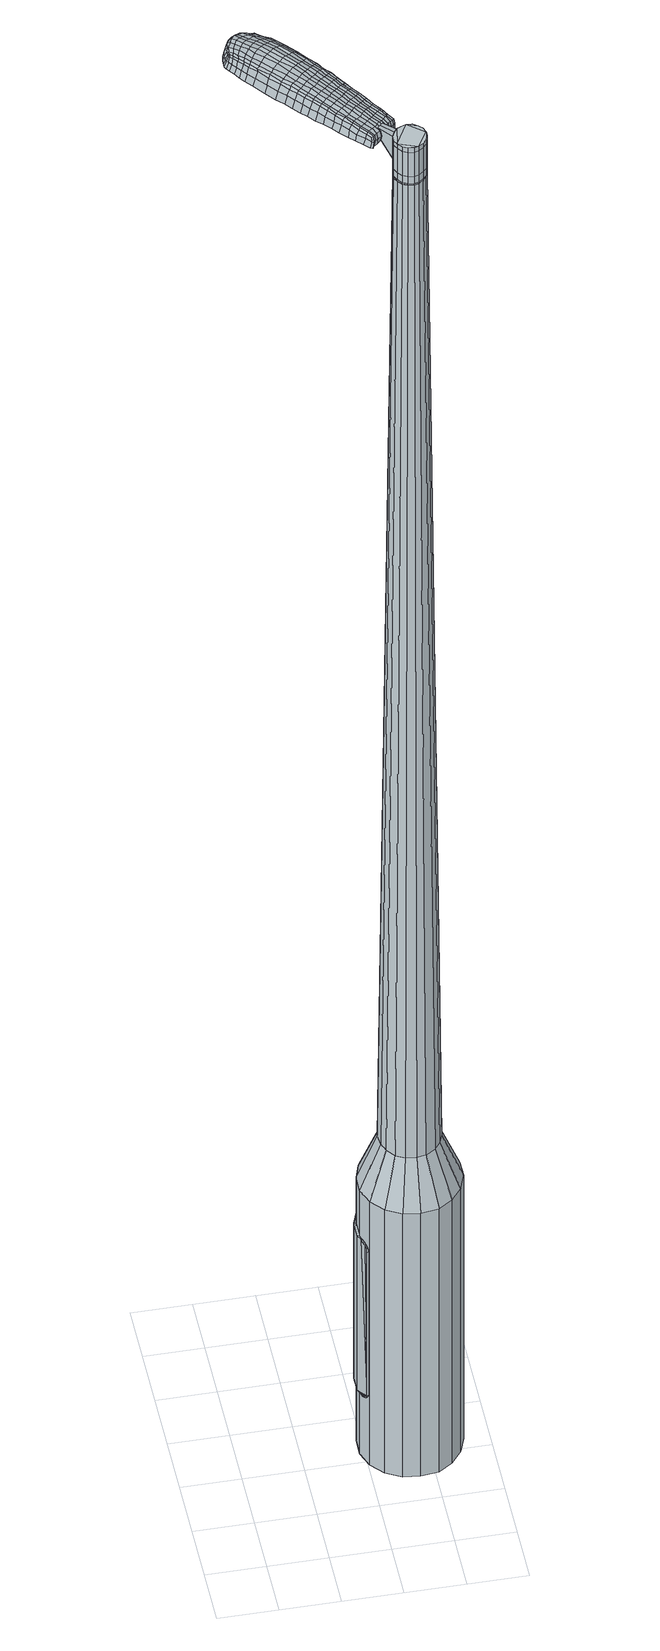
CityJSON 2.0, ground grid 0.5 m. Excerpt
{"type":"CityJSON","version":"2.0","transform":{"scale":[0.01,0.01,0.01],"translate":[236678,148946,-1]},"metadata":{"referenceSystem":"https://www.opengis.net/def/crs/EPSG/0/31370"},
"CityObjects":{
"object1":{"type":"GenericCityObject","attributes":{"cluster":232,"mean_distance_to_centroid":0.26,"new_centroid_x":236679.4,"new_centroid_y":148947.18,"mean_distance_to_camera":7.42,"H1":-4036.88,"H2":-2956.25,"Z_final":110.29,"cluster2":-1,"proj_x":236682.62,"proj_y":148944.37,"id_line":81396,"bearing_l":40.98,"distance":4.27,"orientation":"left","G_obj":130.98},"geometry":[{"type":"MultiSurface","lod":"2","boundaries":[[[0,1,2,3]],[[1,4,5,2]],[[4,6,7,5]],[[6,8,9,7]],[[8,10,11,9]],[[10,12,13,11]],[[12,14,15,13]],[[14,16,17,15]],[[16,18,19,17]],[[18,20,21,19]],[[20,22,23,21]],[[22,24,25,23]],[[24,26,27,25]],[[26,28,29,27]],[[28,30,31,29]],[[30,32,33,31]],[[32,34,35,33]],[[34,0,3,35]],[[36,37,38,39]],[[38,40,41,42]],[[41,43,42]],[[42,44,45,46]],[[45,47,46]],[[46,48,49,50]],[[49,51,50]],[[42,46,50,38]],[[50,52,39,38]],[[53,36,39]],[[2,5,7,35]],[[7,9,11,15]],[[11,13,15]],[[15,17,19,23]],[[19,21,23]],[[23,25,27,31]],[[27,29,31]],[[15,23,31,7]],[[31,33,35,7]],[[3,2,35]],[[1,0,54,55]],[[0,34,56,54]],[[34,32,57,56]],[[32,30,58,57]],[[30,28,59,58]],[[28,26,60,59]],[[26,24,61,60]],[[24,22,62,61]],[[22,20,63,62]],[[20,18,64,63]],[[18,16,65,64]],[[16,14,66,65]],[[14,12,67,66]],[[12,10,68,67]],[[10,8,69,68]],[[8,6,70,69]],[[6,4,71,70]],[[4,1,55,71]],[[55,54,72,73]],[[54,56,74,72]],[[56,57,75,74]],[[57,58,76,75]],[[58,59,77,76]],[[59,60,78,77]],[[60,61,79,78]],[[61,62,80,79]],[[62,63,81,80]],[[63,64,82,81]],[[64,65,83,82]],[[65,66,84,83]],[[66,67,85,84]],[[67,68,86,85]],[[68,69,87,86]],[[69,70,88,87]],[[70,71,89,88]],[[71,55,73,89]],[[72,90,91,73]],[[74,92,90,72]],[[93,94,92,74]],[[95,96,94,93]],[[77,97,96,95]],[[98,99,97,77]],[[100,101,99,98]],[[102,103,101,100]],[[104,105,103,102]],[[82,106,105,104]],[[107,108,106,82]],[[109,110,108,107]],[[111,112,110,109]],[[113,114,112,111]],[[115,116,114,113]],[[117,118,116,115]],[[89,119,118,117]],[[73,91,119,89]],[[120,121,122,123]],[[124,120,123,125]],[[126,124,125,127]],[[128,126,127,129]],[[130,128,129,131]],[[132,130,131,133]],[[134,132,133,135]],[[136,134,135,137]],[[138,136,137,139]],[[140,138,139,141]],[[142,140,141,143]],[[144,142,143,145]],[[146,144,145,147]],[[148,146,147,149]],[[150,148,149,151]],[[152,150,151,153]],[[75,93,74]],[[75,76,95,93]],[[76,77,95]],[[78,98,77]],[[78,79,100,98]],[[79,80,102,100]],[[80,81,104,102]],[[81,82,104]],[[83,107,82]],[[83,84,109,107]],[[84,85,111,109]],[[85,86,113,111]],[[86,87,115,113]],[[87,88,117,115]],[[88,89,117]],[[154,118,119]],[[154,155,116,118]],[[155,156,114,116]],[[156,157,112,114]],[[157,158,110,112]],[[158,159,108,110]],[[159,106,108]],[[160,105,106]],[[160,161,103,105]],[[161,162,101,103]],[[162,163,99,101]],[[163,97,99]],[[164,96,97]],[[164,165,94,96]],[[165,92,94]],[[39,52,152,166]],[[91,90,167,153]],[[53,39,166,121]],[[90,92,122,167]],[[36,53,121,120]],[[92,165,123,122]],[[37,36,120,124]],[[165,164,125,123]],[[38,37,124,126]],[[164,97,127,125]],[[40,38,126,128]],[[97,163,129,127]],[[41,40,128,130]],[[163,162,131,129]],[[43,41,130,132]],[[162,161,133,131]],[[42,43,132,134]],[[161,160,135,133]],[[44,42,134,136]],[[160,106,137,135]],[[45,44,136,138]],[[106,159,139,137]],[[47,45,138,140]],[[159,158,141,139]],[[46,47,140,142]],[[158,157,143,141]],[[48,46,142,144]],[[157,156,145,143]],[[49,48,144,146]],[[156,155,147,145]],[[51,49,146,148]],[[155,154,149,147]],[[50,51,148,150]],[[154,119,151,149]],[[52,50,150,152]],[[119,91,153,151]],[[152,153,168,169]],[[153,167,170,168]],[[167,122,171,170]],[[122,121,172,171]],[[121,166,173,172]],[[166,152,169,173]],[[174,175,176,177]],[[178,174,177,179]],[[174,178,180,181]],[[175,174,181,182]],[[183,184,185,186]],[[187,183,186,188]],[[183,187,189,190]],[[184,183,190,191]],[[192,193,194,195]],[[196,192,195,197]],[[192,196,198,199]],[[193,192,199,200]],[[201,202,203,204]],[[205,201,204,206]],[[201,205,207,208]],[[202,201,208,209]],[[210,211,212,213]],[[214,210,213,215]],[[210,214,216,217]],[[211,210,217,218]],[[219,220,221,222]],[[223,219,222,224]],[[219,223,225,226]],[[220,219,226,227]],[[228,229,230,231]],[[220,228,231,221]],[[228,220,227,232]],[[229,228,232,233]],[[234,235,236,237]],[[229,234,237,230]],[[234,229,233,238]],[[235,234,238,239]],[[240,178,179,241]],[[235,240,241,236]],[[240,235,239,242]],[[178,240,242,180]],[[243,244,245,246]],[[247,243,246,248]],[[243,247,249,250]],[[244,243,250,251]],[[252,253,254,255]],[[244,252,255,245]],[[252,244,251,256]],[[253,252,256,257]],[[258,259,260,261]],[[253,258,261,254]],[[258,253,257,262]],[[259,258,262,263]],[[264,265,266,267]],[[259,264,267,260]],[[264,259,263,268]],[[265,264,268,269]],[[270,175,182,271]],[[265,270,271,266]],[[270,265,269,272]],[[175,270,272,176]],[[273,274,275,276]],[[277,273,276,278]],[[273,277,279,280]],[[274,273,280,281]],[[282,283,284,285]],[[274,282,285,275]],[[282,274,281,286]],[[283,282,286,287]],[[288,289,290,291]],[[283,288,291,284]],[[288,283,287,292]],[[289,288,292,293]],[[294,187,188,295]],[[289,294,295,290]],[[294,289,293,296]],[[187,294,296,189]],[[297,298,299,300]],[[301,297,300,302]],[[297,301,303,304]],[[298,297,304,305]],[[306,307,308,309]],[[298,306,309,299]],[[306,298,305,310]],[[307,306,310,311]],[[312,313,314,315]],[[307,312,315,308]],[[312,307,311,316]],[[313,312,316,317]],[[318,319,320,321]],[[313,318,321,314]],[[318,313,317,322]],[[319,318,322,323]],[[324,184,191,325]],[[319,324,325,320]],[[324,319,323,326]],[[184,324,326,185]],[[327,213,212,328]],[[329,327,328,330]],[[327,329,331,332]],[[213,327,332,215]],[[333,329,330,334]],[[335,333,334,336]],[[333,335,337,338]],[[329,333,338,331]],[[339,335,336,340]],[[341,339,340,342]],[[339,341,343,344]],[[335,339,344,337]],[[345,341,342,346]],[[347,345,346,348]],[[345,347,349,350]],[[341,345,350,343]],[[351,347,348,352]],[[202,351,352,203]],[[351,202,209,353]],[[347,351,353,349]],[[354,355,200,199]],[[356,354,199,198]],[[354,356,357,358]],[[355,354,358,359]],[[360,361,359,358]],[[362,360,358,357]],[[360,362,363,364]],[[361,360,364,365]],[[366,367,365,364]],[[368,366,364,363]],[[366,368,369,370]],[[367,366,370,371]],[[372,373,371,370]],[[374,372,370,369]],[[372,374,207,205]],[[373,372,205,206]],[[375,376,377,378]],[[277,375,378,279]],[[375,277,278,379]],[[376,375,379,380]],[[381,196,197,382]],[[376,381,382,377]],[[381,376,380,383]],[[196,381,383,198]],[[384,385,386,387]],[[223,384,387,225]],[[384,223,224,388]],[[385,384,388,389]],[[390,391,392,393]],[[385,390,393,386]],[[390,385,389,394]],[[391,390,394,395]],[[396,193,200,397]],[[391,396,397,392]],[[396,391,395,398]],[[193,396,398,194]],[[399,400,401,402]],[[181,399,402,182]],[[399,181,180,403]],[[400,399,403,404]],[[405,406,407,408]],[[400,405,408,401]],[[405,400,404,409]],[[406,405,409,410]],[[411,204,203,412]],[[406,411,412,407]],[[411,406,410,413]],[[204,411,413,206]],[[414,415,416,417]],[[186,414,417,188]],[[414,186,185,418]],[[415,414,418,419]],[[420,208,207,421]],[[415,420,421,416]],[[420,415,419,422]],[[208,420,422,209]],[[423,424,425,426]],[[301,423,426,303]],[[423,301,302,427]],[[424,423,427,428]],[[429,214,215,430]],[[424,429,430,425]],[[429,424,428,431]],[[214,429,431,216]],[[432,433,434,435]],[[247,432,435,249]],[[432,247,248,436]],[[433,432,436,437]],[[438,439,440,441]],[[433,438,441,434]],[[438,433,437,442]],[[439,438,442,443]],[[444,211,218,445]],[[439,444,445,440]],[[444,439,443,446]],[[211,444,446,212]],[[447,448,437,436]],[[246,447,436,248]],[[447,246,245,449]],[[448,447,449,450]],[[451,452,443,442]],[[448,451,442,437]],[[451,448,450,453]],[[452,451,453,454]],[[455,328,212,446]],[[452,455,446,443]],[[455,452,454,456]],[[328,455,456,330]],[[457,458,459,460]],[[304,457,460,305]],[[457,304,303,426]],[[458,457,426,425]],[[461,332,331,462]],[[458,461,462,459]],[[461,458,425,430]],[[332,461,430,215]],[[463,464,450,449]],[[255,463,449,245]],[[463,255,254,465]],[[464,463,465,466]],[[467,468,454,453]],[[464,467,453,450]],[[467,464,466,469]],[[468,467,469,470]],[[471,334,330,456]],[[468,471,456,454]],[[471,468,470,472]],[[334,471,472,336]],[[473,474,475,476]],[[310,473,476,311]],[[473,310,305,460]],[[474,473,460,459]],[[477,338,337,478]],[[474,477,478,475]],[[477,474,459,462]],[[338,477,462,331]],[[479,480,466,465]],[[261,479,465,254]],[[479,261,260,481]],[[480,479,481,482]],[[483,484,470,469]],[[480,483,469,466]],[[483,480,482,485]],[[484,483,485,486]],[[487,340,336,472]],[[484,487,472,470]],[[487,484,486,488]],[[340,487,488,342]],[[489,490,491,492]],[[316,489,492,317]],[[489,316,311,476]],[[490,489,476,475]],[[493,344,343,494]],[[490,493,494,491]],[[493,490,475,478]],[[344,493,478,337]],[[495,496,482,481]],[[267,495,481,260]],[[495,267,266,497]],[[496,495,497,498]],[[499,500,486,485]],[[496,499,485,482]],[[499,496,498,501]],[[500,499,501,502]],[[503,346,342,488]],[[500,503,488,486]],[[503,500,502,504]],[[346,503,504,348]],[[505,506,507,508]],[[322,505,508,323]],[[505,322,317,492]],[[506,505,492,491]],[[509,350,349,510]],[[506,509,510,507]],[[509,506,491,494]],[[350,509,494,343]],[[511,512,498,497]],[[271,511,497,266]],[[511,271,182,402]],[[512,511,402,401]],[[513,514,502,501]],[[512,513,501,498]],[[513,512,401,408]],[[514,513,408,407]],[[515,352,348,504]],[[514,515,504,502]],[[515,514,407,412]],[[352,515,412,203]],[[516,517,419,418]],[[326,516,418,185]],[[516,326,323,508]],[[517,516,508,507]],[[518,353,209,422]],[[517,518,422,419]],[[518,517,507,510]],[[353,518,510,349]],[[519,520,380,379]],[[276,519,379,278]],[[519,276,275,521]],[[520,519,521,522]],[[523,356,198,383]],[[520,523,383,380]],[[523,520,522,524]],[[356,523,524,357]],[[525,526,527,528]],[[226,525,528,227]],[[525,226,225,387]],[[526,525,387,386]],[[529,530,531,532]],[[526,529,532,527]],[[529,526,386,393]],[[530,529,393,392]],[[533,355,359,534]],[[530,533,534,531]],[[533,530,392,397]],[[355,533,397,200]],[[535,536,522,521]],[[285,535,521,275]],[[535,285,284,537]],[[536,535,537,538]],[[539,362,357,524]],[[536,539,524,522]],[[539,536,538,540]],[[362,539,540,363]],[[541,542,543,544]],[[232,541,544,233]],[[541,232,227,528]],[[542,541,528,527]],[[545,546,547,548]],[[542,545,548,543]],[[545,542,527,532]],[[546,545,532,531]],[[549,361,365,550]],[[546,549,550,547]],[[549,546,531,534]],[[361,549,534,359]],[[551,552,538,537]],[[291,551,537,284]],[[551,291,290,553]],[[552,551,553,554]],[[555,368,363,540]],[[552,555,540,538]],[[555,552,554,556]],[[368,555,556,369]],[[557,558,559,560]],[[238,557,560,239]],[[557,238,233,544]],[[558,557,544,543]],[[561,562,563,564]],[[558,561,564,559]],[[561,558,543,548]],[[562,561,548,547]],[[565,367,371,566]],[[562,565,566,563]],[[565,562,547,550]],[[367,565,550,365]],[[567,568,554,553]],[[295,567,553,290]],[[567,295,188,417]],[[568,567,417,416]],[[569,374,369,556]],[[568,569,556,554]],[[569,568,416,421]],[[374,569,421,207]],[[570,571,404,403]],[[242,570,403,180]],[[570,242,239,560]],[[571,570,560,559]],[[572,573,410,409]],[[571,572,409,404]],[[572,571,559,564]],[[573,572,564,563]],[[574,373,206,413]],[[573,574,413,410]],[[574,573,563,566]],[[373,574,566,371]],[[575,576,577,578]],[[578,577,579,580]],[[581,579,577,582]],[[582,577,576,583]],[[584,585,586,587]],[[587,586,588,589]],[[590,588,586,591]],[[591,586,585,592]],[[593,594,595,596]],[[596,595,597,598]],[[599,597,595,600]],[[600,595,594,601]],[[602,603,604,605]],[[605,604,606,607]],[[608,606,604,609]],[[609,604,603,610]],[[611,612,613,614]],[[614,613,615,616]],[[617,615,613,618]],[[618,613,612,619]],[[620,621,622,623]],[[623,622,624,625]],[[626,624,622,627]],[[627,622,621,628]],[[629,630,631,632]],[[632,631,621,620]],[[628,621,631,633]],[[633,631,630,634]],[[635,636,637,638]],[[638,637,630,629]],[[634,630,637,639]],[[639,637,636,640]],[[580,579,641,642]],[[642,641,636,635]],[[640,636,641,643]],[[643,641,579,581]],[[644,645,646,647]],[[647,646,648,649]],[[650,648,646,651]],[[651,646,645,652]],[[653,654,655,656]],[[656,655,645,644]],[[652,645,655,657]],[[657,655,654,658]],[[659,660,661,662]],[[662,661,654,653]],[[658,654,661,663]],[[663,661,660,664]],[[665,666,667,668]],[[668,667,660,659]],[[664,660,667,669]],[[669,667,666,670]],[[583,576,671,672]],[[672,671,666,665]],[[670,666,671,673]],[[673,671,576,575]],[[674,675,676,677]],[[677,676,678,679]],[[680,678,676,681]],[[681,676,675,682]],[[683,684,685,686]],[[686,685,675,674]],[[682,675,685,687]],[[687,685,684,688]],[[689,690,691,692]],[[692,691,684,683]],[[688,684,691,693]],[[693,691,690,694]],[[589,588,695,696]],[[696,695,690,689]],[[694,690,695,697]],[[697,695,588,590]],[[698,699,700,701]],[[701,700,702,703]],[[704,702,700,705]],[[705,700,699,706]],[[707,708,709,710]],[[710,709,699,698]],[[706,699,709,711]],[[711,709,708,712]],[[713,714,715,716]],[[716,715,708,707]],[[712,708,715,717]],[[717,715,714,718]],[[719,720,721,722]],[[722,721,714,713]],[[718,714,721,723]],[[723,721,720,724]],[[592,585,725,726]],[[726,725,720,719]],[[724,720,725,727]],[[727,725,585,584]],[[611,614,728,729]],[[729,728,730,731]],[[732,730,728,733]],[[733,728,614,616]],[[731,730,734,735]],[[735,734,736,737]],[[738,736,734,739]],[[739,734,730,732]],[[737,736,740,741]],[[741,740,742,743]],[[744,742,740,745]],[[745,740,736,738]],[[743,742,746,747]],[[747,746,748,749]],[[750,748,746,751]],[[751,746,742,744]],[[749,748,752,753]],[[753,752,603,602]],[[610,603,752,754]],[[754,752,748,750]],[[601,755,756,600]],[[600,756,757,599]],[[758,757,756,759]],[[759,756,755,760]],[[760,761,762,759]],[[759,762,763,758]],[[764,763,762,765]],[[765,762,761,766]],[[766,767,768,765]],[[765,768,769,764]],[[770,769,768,771]],[[771,768,767,772]],[[772,773,774,771]],[[771,774,775,770]],[[608,775,774,606]],[[606,774,773,607]],[[776,777,778,779]],[[779,778,678,680]],[[679,678,778,780]],[[780,778,777,781]],[[598,597,782,783]],[[783,782,777,776]],[[781,777,782,784]],[[784,782,597,599]],[[785,786,787,788]],[[788,787,624,626]],[[625,624,787,789]],[[789,787,786,790]],[[791,792,793,794]],[[794,793,786,785]],[[790,786,793,795]],[[795,793,792,796]],[[601,594,797,798]],[[798,797,792,791]],[[796,792,797,799]],[[799,797,594,593]],[[800,801,802,803]],[[803,802,582,583]],[[581,582,802,804]],[[804,802,801,805]],[[806,807,808,809]],[[809,808,801,800]],[[805,801,808,810]],[[810,808,807,811]],[[602,605,812,813]],[[813,812,807,806]],[[811,807,812,814]],[[814,812,605,607]],[[815,816,817,818]],[[818,817,587,589]],[[584,587,817,819]],[[819,817,816,820]],[[608,609,821,822]],[[822,821,816,815]],[[820,816,821,823]],[[823,821,609,610]],[[824,825,826,827]],[[827,826,702,704]],[[703,702,826,828]],[[828,826,825,829]],[[616,615,830,831]],[[831,830,825,824]],[[829,825,830,832]],[[832,830,615,617]],[[833,834,648,835]],[[835,648,650]],[[649,648,836]],[[836,648,834,837]],[[838,839,840,841]],[[841,840,834,833]],[[837,834,840,842]],[[842,840,839,843]],[[619,612,844,845]],[[845,844,839,838]],[[843,839,844,846]],[[846,844,612,611]],[[837,847,836]],[[836,847,647,649]],[[644,647,847,848]],[[848,847,849]],[[843,850,851,842]],[[842,851,847,837]],[[849,847,851,852]],[[852,851,850,853]],[[611,729,854,846]],[[846,854,850,843]],[[853,850,854,855]],[[855,854,729,731]],[[856,857,858,859]],[[859,858,705,706]],[[704,705,858,827]],[[827,858,857,824]],[[732,733,860,861]],[[861,860,857,856]],[[824,857,860,831]],[[831,860,733,616]],[[849,862,863,848]],[[848,863,656,644]],[[653,656,863,864]],[[863,862,864]],[[853,865,866,852]],[[852,866,862,849]],[[864,862,866,867]],[[867,866,865,868]],[[731,735,869,855]],[[855,869,865,853]],[[868,865,869,870]],[[870,869,735,737]],[[871,872,873,874]],[[874,873,711,712]],[[706,711,873,859]],[[859,873,872,856]],[[738,739,875,876]],[[876,875,872,871]],[[856,872,875,861]],[[861,875,739,732]],[[877,878,864]],[[864,878,662,653]],[[659,662,878,879]],[[879,878,877,880]],[[868,881,882,867]],[[867,882,877,864]],[[880,877,882,883]],[[883,882,881,884]],[[737,741,885,870]],[[870,885,881,868]],[[884,881,885,886]],[[886,885,741,743]],[[887,888,889,890]],[[890,889,717,718]],[[712,717,889,874]],[[874,889,888,871]],[[744,745,891,892]],[[892,891,888,887]],[[871,888,891,876]],[[876,891,745,738]],[[880,893,894,879]],[[879,894,668,659]],[[665,668,894,895]],[[895,894,893,896]],[[884,897,898,883]],[[883,898,893,880]],[[896,893,898,899]],[[899,898,897,900]],[[743,747,901,886]],[[886,901,897,884]],[[900,897,901,902]],[[902,901,747,749]],[[903,904,905,906]],[[906,905,723,724]],[[718,723,905,890]],[[890,905,904,887]],[[750,751,907,908]],[[908,907,904,903]],[[887,904,907,892]],[[892,907,751,744]],[[896,909,910,895]],[[895,910,672,665]],[[583,672,910,803]],[[803,910,909,800]],[[900,911,912,899]],[[899,912,909,896]],[[800,909,912,809]],[[809,912,911,806]],[[749,753,913,902]],[[902,913,911,900]],[[806,911,913,813]],[[813,913,753,602]],[[820,914,915,819]],[[819,915,727,584]],[[724,727,915,906]],[[906,915,914,903]],[[610,754,916,823]],[[823,916,914,820]],[[903,914,916,908]],[[908,916,754,750]],[[781,917,918,780]],[[780,918,677,679]],[[674,677,918,919]],[[919,918,917,920]],[[599,757,921,784]],[[784,921,917,781]],[[920,917,921,922]],[[922,921,757,758]],[[923,924,925,926]],[[926,925,627,628]],[[626,627,925,788]],[[788,925,924,785]],[[927,928,929,930]],[[930,929,924,923]],[[785,924,929,794]],[[794,929,928,791]],[[760,755,931,932]],[[932,931,928,927]],[[791,928,931,798]],[[798,931,755,601]],[[920,933,934,919]],[[919,934,686,674]],[[683,686,934,935]],[[935,934,933,936]],[[758,763,937,922]],[[922,937,933,920]],[[936,933,937,938]],[[938,937,763,764]],[[939,940,941,942]],[[942,941,633,634]],[[628,633,941,926]],[[926,941,940,923]],[[943,944,945,946]],[[946,945,940,939]],[[923,940,945,930]],[[930,945,944,927]],[[766,761,947,948]],[[948,947,944,943]],[[927,944,947,932]],[[932,947,761,760]],[[936,949,950,935]],[[935,950,692,683]],[[689,692,950,951]],[[951,950,949,952]],[[764,769,953,938]],[[938,953,949,936]],[[952,949,953,954]],[[954,953,769,770]],[[955,956,957,958]],[[958,957,639,640]],[[634,639,957,942]],[[942,957,956,939]],[[959,960,961,962]],[[962,961,956,955]],[[939,956,961,946]],[[946,961,960,943]],[[772,767,963,964]],[[964,963,960,959]],[[943,960,963,948]],[[948,963,767,766]],[[952,965,966,951]],[[951,966,696,689]],[[589,696,966,818]],[[818,966,965,815]],[[770,775,967,954]],[[954,967,965,952]],[[815,965,967,822]],[[822,967,775,608]],[[805,968,969,804]],[[804,969,643,581]],[[640,643,969,958]],[[958,969,968,955]],[[811,970,971,810]],[[810,971,968,805]],[[955,968,971,962]],[[962,971,970,959]],[[607,773,972,814]],[[814,972,970,811]],[[959,970,972,964]],[[964,972,773,772]],[[575,578,177,176]],[[578,580,179,177]],[[590,591,190,189]],[[591,592,191,190]],[[593,596,195,194]],[[596,598,197,195]],[[617,618,217,216]],[[618,619,218,217]],[[620,623,222,221]],[[623,625,224,222]],[[629,632,231,230]],[[632,620,221,231]],[[635,638,237,236]],[[638,629,230,237]],[[580,642,241,179]],[[642,635,236,241]],[[650,651,250,249]],[[651,652,251,250]],[[652,657,256,251]],[[657,658,257,256]],[[658,663,262,257]],[[663,664,263,262]],[[664,669,268,263]],[[669,670,269,268]],[[670,673,272,269]],[[673,575,176,272]],[[680,681,280,279]],[[681,682,281,280]],[[682,687,286,281]],[[687,688,287,286]],[[688,693,292,287]],[[693,694,293,292]],[[694,697,296,293]],[[697,590,189,296]],[[698,701,300,299]],[[701,703,302,300]],[[707,710,309,308]],[[710,698,299,309]],[[713,716,315,314]],[[716,707,308,315]],[[719,722,321,320]],[[722,713,314,321]],[[592,726,325,191]],[[726,719,320,325]],[[776,779,378,377]],[[779,680,279,378]],[[598,783,382,197]],[[783,776,377,382]],[[625,789,388,224]],[[789,790,389,388]],[[790,795,394,389]],[[795,796,395,394]],[[796,799,398,395]],[[799,593,194,398]],[[703,828,427,302]],[[828,829,428,427]],[[829,832,431,428]],[[832,617,216,431]],[[833,835,435,434]],[[835,650,249,435]],[[838,841,441,440]],[[841,833,434,441]],[[619,845,445,218]],[[845,838,440,445]],[[973,974,975,976]],[[977,978,976,975]],[[979,980,981,982]],[[983,984,985,986]],[[974,987,988,975]],[[989,977,975,988]],[[990,979,982,991]],[[992,993,984,983]],[[987,994,995,988]],[[995,996,989,988]],[[997,990,991,998]],[[999,993,992,1000]],[[994,1001,1002,995]],[[1002,1003,996,995]],[[1004,997,998,1005]],[[1006,999,1000,1007]],[[1008,1009,1010,1011]],[[1012,1013,1009,1008]],[[1012,1014,1015,1013]],[[1014,1016,1017,1015]],[[1018,1019,1020,1021]],[[1022,1023,1019,1018]],[[1024,1025,1023,1022]],[[1026,1027,1025,1024]],[[1021,1010,1009,1018]],[[1018,1009,1013,1022]],[[1013,1015,1024,1022]],[[1015,1017,1026,1024]],[[982,981,978,977]],[[991,982,977,989]],[[996,998,991,989]],[[1003,1005,998,996]],[[983,986,980,979]],[[992,983,979,990]],[[1000,992,990,997]],[[1007,1000,997,1004]],[[984,1008,1011,985]],[[993,1012,1008,984]],[[1014,1012,993,999]],[[1016,1014,999,1006]],[[1028,1029,1030,1031]],[[1030,1032,1033,1034]],[[1030,1034,1035,1036]],[[1030,1036,1031]],[[1037,1028,1031,1038]],[[1039,1038,1031,1040]],[[1041,1040,1031]],[[1042,1030,1029,1043]],[[1044,1042,1043,1045]],[[1046,1044,1045,1047]],[[1048,1046,1047,1049]],[[1050,1048,1049,1051]],[[1051,1052,1053,1054]],[[1051,1054,1055,1056]],[[1051,1056,1057,1058]],[[1057,1059,1060,1061]],[[1057,1061,1062,1063]],[[1057,1063,1058]],[[1051,1058,1050]],[[1064,1065,1029,1028]],[[1066,1067,1032,1030]],[[1068,1069,1041,1031]],[[1065,1070,1043,1029]],[[1071,1066,1030,1042]],[[1070,1072,1045,1043]],[[1073,1071,1042,1044]],[[1072,1074,1047,1045]],[[1075,1073,1044,1046]],[[1074,1076,1049,1047]],[[1077,1075,1046,1048]],[[1076,1078,1051,1049]],[[1079,1077,1048,1050]],[[1078,1080,1052,1051]],[[1081,1082,1059,1057]],[[1083,1079,1050,1058]],[[1053,1052,1080,1084]],[[1054,1053,1084,1085]],[[1055,1054,1085,1086]],[[1056,1055,1086,1087]],[[1057,1056,1087,1081]],[[1088,1064,1028,1037]],[[1089,1088,1037,1038]],[[1090,1089,1038,1039]],[[1091,1090,1039,1040]],[[1069,1091,1040,1041]],[[1033,1032,1067,1092]],[[1060,1059,1082,1093]],[[1034,1033,1092,1094]],[[1035,1034,1094,1095]],[[1036,1035,1095,1096]],[[1031,1036,1096,1068]],[[1061,1060,1093,1097]],[[1062,1061,1097,1098]],[[1063,1062,1098,1099]],[[1058,1063,1099,1083]]]}]}
},
"vertices":[
[110,150,384],[122,157,384],[122,157,96],[110,150,96],[137,160,384],[137,160,96],[151,158,384],[151,158,96],[164,151,384],[164,151,96],[174,140,384],[174,140,96],[179,126,384],[179,126,96],[179,111,384],[179,111,96],[174,97,384],[174,97,96],[165,86,384],[165,86,96],[153,78,384],[153,78,96],[138,76,384],[138,76,96],[124,78,384],[124,78,96],[111,85,384],[111,85,96],[101,96,384],[101,96,96],[96,110,384],[96,110,96],[96,125,384],[96,125,96],[100,138,384],[100,138,96],[124,120,1524],[124,115,1524],[126,111,1524],[129,128,1524],[129,107,1524],[133,105,1524],[142,105,1524],[138,104,1524],[146,108,1524],[149,111,1524],[151,120,1524],[151,116,1524],[149,125,1524],[146,128,1524],[137,131,1524],[142,131,1524],[133,130,1524],[126,124,1524],[121,137,429],[128,141,429],[115,130,429],[112,122,429],[113,113,429],[116,105,429],[122,98,429],[129,94,429],[138,93,429],[146,94,429],[154,99,429],[159,106,429],[162,114,429],[162,123,429],[159,131,429],[153,137,429],[146,142,429],[137,143,429],[129,128,1483],[133,130,1483],[126,124,1483],[124,120,1483],[124,115,1483],[126,111,1483],[129,107,1483],[133,105,1483],[138,104,1483],[142,105,1483],[146,108,1483],[149,111,1483],[151,116,1483],[151,120,1483],[149,125,1483],[146,128,1483],[142,131,1483],[137,131,1483],[129,128,1485],[133,130,1485],[126,124,1485],[125,120,1483],[125,120,1485],[125,115,1483],[125,115,1485],[126,111,1485],[129,108,1483],[129,108,1485],[133,106,1483],[133,106,1485],[138,105,1483],[138,105,1485],[142,106,1483],[142,106,1485],[146,108,1485],[149,112,1483],[149,112,1485],[150,116,1483],[150,116,1485],[150,120,1483],[150,120,1485],[148,125,1483],[148,125,1485],[145,128,1483],[145,128,1485],[142,130,1483],[142,130,1485],[137,131,1485],[124,120,1519],[126,124,1519],[126,124,1493],[124,120,1493],[124,115,1519],[124,115,1493],[126,111,1519],[126,111,1493],[129,107,1519],[129,107,1493],[133,105,1519],[133,105,1493],[138,104,1519],[138,104,1493],[142,105,1519],[142,105,1493],[146,108,1519],[146,108,1493],[149,111,1519],[149,111,1493],[151,116,1519],[151,116,1493],[151,120,1519],[151,120,1493],[149,125,1519],[149,125,1493],[146,128,1519],[146,128,1493],[142,131,1519],[142,131,1493],[137,131,1519],[137,131,1493],[133,130,1519],[133,130,1493],[142,131,1485],[146,128,1485],[149,125,1485],[151,120,1485],[151,116,1485],[149,111,1485],[142,105,1485],[138,104,1485],[133,105,1485],[129,107,1485],[124,115,1485],[124,120,1485],[129,128,1519],[129,128,1493],[119,144,1513],[119,144,1518],[116,142,1513],[114,140,1513],[114,140,1518],[116,142,1518],[82,211,1519],[87,205,1518],[87,207,1509],[83,213,1510],[77,218,1519],[77,220,1510],[76,216,1526],[82,209,1525],[86,204,1525],[53,186,1519],[58,181,1518],[60,181,1525],[55,186,1525],[47,192,1519],[49,192,1526],[45,192,1510],[51,186,1510],[56,181,1509],[18,253,1519],[21,255,1519],[21,256,1513],[18,253,1513],[16,249,1519],[15,250,1513],[17,248,1524],[19,251,1524],[22,254,1524],[67,197,1530],[72,191,1529],[74,193,1529],[70,199,1530],[61,204,1531],[64,206,1531],[58,201,1530],[64,194,1530],[69,189,1529],[120,136,1512],[122,138,1512],[121,139,1517],[119,137,1517],[118,134,1512],[117,135,1517],[117,135,1506],[119,137,1506],[122,139,1506],[43,255,1519],[45,253,1519],[45,254,1512],[43,256,1512],[41,256,1518],[41,258,1512],[40,255,1522],[42,254,1523],[44,251,1524],[49,249,1519],[53,245,1519],[53,247,1512],[49,251,1512],[48,248,1524],[52,244,1525],[57,241,1519],[62,235,1519],[62,237,1511],[57,243,1511],[56,240,1526],[61,234,1526],[69,227,1519],[70,228,1510],[69,225,1526],[128,153,1513],[123,158,1513],[123,157,1518],[127,151,1517],[131,148,1512],[130,148,1516],[131,149,1506],[128,154,1507],[123,160,1507],[118,164,1514],[114,170,1515],[113,169,1520],[118,163,1519],[119,166,1507],[114,172,1507],[109,176,1515],[105,182,1516],[104,181,1522],[109,175,1521],[110,178,1508],[105,184,1508],[100,188,1517],[96,194,1517],[95,192,1524],[100,186,1523],[101,190,1508],[96,196,1509],[91,200,1518],[91,198,1524],[92,202,1509],[15,232,1519],[17,229,1519],[18,230,1524],[16,233,1523],[14,234,1518],[15,234,1522],[12,234,1512],[13,232,1512],[15,229,1512],[20,225,1519],[23,221,1519],[25,221,1525],[21,226,1524],[18,225,1512],[21,220,1512],[27,216,1519],[32,210,1519],[34,210,1526],[28,216,1526],[25,216,1511],[30,210,1511],[40,201,1519],[41,201,1526],[38,201,1510],[105,133,1513],[99,138,1513],[98,138,1507],[103,133,1507],[109,129,1512],[108,129,1506],[109,130,1516],[106,133,1517],[101,138,1518],[94,144,1514],[89,149,1515],[87,149,1507],[93,143,1507],[96,144,1519],[90,149,1520],[84,154,1515],[78,160,1516],[77,160,1508],[82,154,1508],[85,155,1521],[80,160,1522],[73,165,1517],[68,170,1517],[66,170,1509],[71,165,1508],[75,165,1523],[70,170,1524],[63,175,1518],[61,175,1509],[65,176,1524],[116,141,1519],[118,143,1519],[111,147,1520],[113,148,1520],[109,145,1520],[114,139,1519],[106,152,1522],[108,154,1522],[101,158,1523],[103,160,1523],[99,156,1523],[104,150,1521],[96,163,1524],[98,165,1524],[91,169,1525],[94,171,1525],[89,167,1525],[94,161,1524],[86,175,1526],[89,177,1526],[82,180,1527],[84,182,1527],[79,178,1527],[84,172,1526],[77,186,1528],[79,188,1528],[74,183,1528],[21,249,1527],[24,252,1527],[19,246,1526],[22,243,1527],[24,246,1528],[27,248,1528],[28,241,1529],[31,243,1529],[26,238,1528],[31,232,1530],[33,235,1530],[36,238,1530],[38,230,1531],[41,232,1531],[35,227,1530],[41,220,1531],[44,223,1531],[47,225,1531],[52,213,1531],[55,216,1531],[50,211,1531],[13,236,1518],[13,239,1519],[12,240,1513],[12,236,1513],[15,236,1523],[15,239,1523],[14,244,1519],[13,245,1513],[16,243,1524],[38,257,1518],[36,258,1518],[36,256,1523],[39,256,1523],[39,258,1513],[36,259,1513],[32,258,1519],[28,258,1519],[29,257,1524],[33,257,1523],[32,259,1513],[28,259,1513],[24,257,1519],[25,256,1524],[24,258,1513],[81,208,1528],[79,207,1528],[84,201,1528],[85,202,1527],[75,215,1528],[74,214,1529],[77,205,1529],[75,203,1530],[79,198,1529],[82,200,1528],[71,212,1529],[69,210,1530],[72,201,1530],[77,195,1529],[66,208,1531],[56,187,1528],[58,189,1529],[52,195,1529],[50,193,1528],[61,182,1527],[63,183,1528],[61,191,1529],[55,198,1530],[66,186,1528],[111,128,1512],[112,130,1512],[112,131,1517],[111,130,1517],[110,128,1506],[111,130,1506],[115,132,1512],[114,133,1517],[114,132,1506],[131,146,1512],[130,145,1512],[130,146,1506],[131,147,1506],[130,146,1517],[129,145,1517],[128,143,1512],[126,141,1512],[126,142,1506],[128,144,1506],[127,144,1517],[125,142,1517],[124,140,1512],[124,140,1506],[123,140,1517],[126,150,1519],[125,149,1519],[122,156,1520],[121,155,1520],[124,148,1519],[122,146,1519],[119,154,1520],[117,152,1520],[120,144,1519],[115,150,1520],[107,134,1519],[108,135,1519],[103,140,1520],[102,139,1520],[111,137,1519],[106,142,1520],[117,162,1521],[116,161,1521],[113,168,1522],[111,167,1522],[114,159,1521],[112,158,1521],[109,165,1522],[107,163,1523],[110,156,1522],[105,161,1523],[97,144,1521],[98,146,1521],[93,151,1522],[92,150,1522],[101,148,1521],[96,153,1522],[108,174,1523],[107,173,1523],[103,180,1524],[102,178,1524],[105,171,1523],[103,169,1524],[100,177,1525],[98,175,1525],[100,167,1524],[96,173,1525],[86,155,1523],[88,157,1523],[83,162,1524],[81,161,1524],[91,159,1524],[86,164,1525],[99,185,1525],[97,184,1525],[94,191,1526],[93,190,1526],[95,182,1526],[93,180,1526],[91,188,1527],[89,186,1527],[91,179,1526],[86,184,1527],[76,166,1525],[78,167,1525],[73,173,1526],[71,171,1526],[81,170,1526],[76,175,1527],[90,197,1527],[88,196,1527],[86,194,1527],[84,192,1528],[81,190,1528],[66,176,1527],[68,178,1527],[71,181,1528],[16,234,1525],[16,237,1525],[18,231,1526],[19,234,1526],[17,241,1526],[20,238,1527],[40,254,1525],[38,254,1525],[40,252,1526],[43,251,1525],[34,255,1525],[31,255,1526],[34,251,1527],[37,252,1526],[27,253,1526],[30,250,1527],[22,227,1526],[22,230,1527],[25,222,1527],[26,225,1528],[24,234,1528],[28,228,1529],[46,248,1526],[44,248,1527],[49,243,1528],[51,244,1527],[41,248,1527],[38,247,1528],[42,242,1529],[46,243,1528],[34,245,1528],[39,240,1530],[29,217,1528],[30,219,1529],[34,211,1528],[36,213,1529],[32,223,1529],[38,216,1530],[55,239,1528],[53,239,1528],[58,232,1529],[60,233,1528],[50,238,1529],[47,236,1530],[53,230,1530],[56,231,1530],[44,235,1530],[50,228,1531],[42,202,1529],[44,204,1529],[46,207,1530],[68,224,1528],[66,223,1529],[64,222,1530],[61,220,1530],[58,218,1531],[86,206,1509],[85,204,1518],[81,210,1518],[81,212,1509],[75,216,1519],[76,218,1510],[75,215,1525],[80,208,1525],[85,202,1525],[61,182,1525],[60,182,1518],[55,187,1518],[56,187,1525],[49,194,1519],[51,194,1525],[47,194,1510],[53,187,1509],[58,182,1509],[22,254,1513],[22,253,1519],[20,251,1519],[19,252,1513],[18,248,1519],[17,249,1513],[19,247,1524],[21,250,1524],[23,252,1524],[74,194,1528],[72,192,1528],[67,197,1529],[69,199,1529],[61,204,1529],[63,206,1529],[58,202,1529],[64,195,1529],[69,189,1528],[120,140,1516],[121,139,1512],[119,138,1512],[118,138,1516],[116,136,1512],[116,137,1516],[116,136,1506],[118,138,1506],[120,140,1506],[44,253,1512],[44,251,1519],[42,253,1518],[42,255,1512],[40,254,1518],[40,256,1512],[40,253,1522],[41,252,1523],[43,250,1523],[52,246,1512],[51,244,1519],[47,248,1519],[48,249,1512],[47,247,1524],[51,243,1525],[61,236,1511],[61,234,1519],[55,240,1519],[56,242,1511],[55,238,1525],[60,232,1526],[68,225,1519],[68,227,1510],[67,224,1526],[121,156,1518],[121,157,1513],[126,151,1513],[126,150,1517],[129,147,1512],[128,147,1515],[129,149,1506],[126,153,1506],[122,159,1507],[112,168,1520],[112,169,1514],[117,163,1514],[116,162,1519],[117,165,1507],[113,171,1507],[103,180,1522],[103,181,1516],[108,175,1515],[107,174,1521],[108,177,1508],[104,183,1508],[94,191,1523],[94,193,1517],[99,187,1516],[98,185,1522],[99,189,1508],[95,195,1508],[90,199,1517],[89,197,1524],[90,200,1509],[20,231,1523],[19,230,1519],[17,233,1518],[18,233,1523],[16,235,1518],[17,235,1522],[14,234,1512],[15,233,1512],[17,230,1512],[26,222,1525],[25,222,1519],[21,226,1519],[23,227,1524],[20,226,1512],[23,222,1512],[35,211,1526],[33,211,1519],[28,217,1519],[30,217,1525],[27,217,1511],[32,211,1511],[41,202,1519],[43,203,1526],[39,202,1510],[99,140,1507],[101,140,1513],[106,134,1513],[105,134,1506],[110,131,1512],[108,131,1506],[110,132,1515],[107,135,1517],[102,140,1518],[89,150,1507],[90,150,1514],[95,145,1514],[94,145,1507],[97,145,1519],[92,151,1520],[78,161,1508],[80,161,1516],[85,156,1515],[83,156,1508],[86,156,1521],[81,161,1522],[68,172,1508],[70,172,1517],[75,166,1516],[73,166,1508],[76,167,1522],[71,172,1523],[64,177,1517],[62,177,1509],[66,177,1524],[115,142,1518],[117,143,1518],[111,147,1519],[112,149,1519],[108,145,1519],[113,140,1518],[106,153,1520],[108,154,1520],[101,158,1521],[103,160,1521],[98,156,1521],[103,151,1520],[96,164,1523],[98,166,1523],[91,170,1524],[93,171,1524],[89,167,1524],[93,162,1523],[86,175,1525],[88,177,1525],[81,181,1526],[83,183,1526],[79,179,1526],[84,173,1525],[76,186,1527],[79,188,1527],[74,184,1527],[25,250,1526],[22,248,1526],[20,245,1525],[23,242,1526],[25,245,1526],[28,248,1526],[32,243,1528],[29,241,1528],[27,238,1527],[31,232,1528],[34,235,1529],[36,237,1529],[41,232,1530],[38,230,1530],[36,227,1529],[42,220,1530],[44,223,1530],[47,225,1530],[55,216,1530],[53,214,1530],[50,211,1530],[14,239,1513],[16,239,1518],[15,236,1518],[14,236,1512],[17,236,1523],[17,238,1523],[16,244,1519],[15,244,1513],[18,243,1523],[36,254,1523],[36,256,1518],[38,255,1518],[38,254,1523],[38,256,1512],[36,257,1512],[29,255,1523],[29,256,1519],[32,256,1519],[33,255,1523],[32,257,1513],[28,257,1513],[25,255,1519],[26,254,1524],[25,256,1513],[83,201,1527],[79,207,1527],[80,207,1527],[84,202,1526],[74,214,1527],[73,213,1528],[79,198,1528],[74,203,1528],[77,205,1528],[81,200,1527],[71,212,1528],[68,210,1529],[72,201,1529],[76,196,1528],[66,208,1529],[52,196,1528],[58,189,1527],[57,188,1527],[51,194,1527],[62,183,1526],[63,184,1527],[61,192,1528],[55,198,1528],[66,187,1527],[111,132,1516],[111,131,1512],[110,130,1512],[110,131,1516],[109,130,1506],[110,131,1506],[114,133,1512],[113,134,1516],[113,134,1506],[128,147,1506],[128,146,1512],[129,148,1506],[128,147,1516],[127,147,1516],[124,144,1506],[125,143,1512],[127,145,1512],[127,146,1506],[126,145,1516],[124,143,1516],[123,141,1512],[122,142,1506],[122,142,1516],[125,150,1518],[121,156,1519],[120,155,1519],[121,147,1518],[123,148,1518],[118,154,1519],[116,152,1519],[119,145,1518],[114,150,1519],[103,141,1519],[108,136,1518],[107,135,1518],[102,140,1519],[110,138,1518],[106,143,1519],[115,161,1520],[116,162,1520],[111,167,1521],[112,158,1520],[114,160,1520],[109,165,1521],[107,164,1521],[110,156,1520],[105,162,1521],[93,152,1521],[98,146,1520],[97,146,1520],[92,151,1521],[101,148,1520],[96,154,1521],[106,173,1522],[107,173,1522],[102,179,1523],[101,178,1523],[102,169,1522],[104,171,1522],[100,177,1523],[97,175,1524],[100,168,1523],[95,173,1524],[83,163,1523],[88,157,1522],[87,156,1522],[82,162,1523],[91,159,1522],[86,165,1523],[97,184,1524],[98,185,1524],[93,191,1525],[92,190,1525],[93,181,1525],[95,183,1524],[90,188,1525],[88,186,1526],[90,179,1525],[86,184,1526],[73,173,1525],[78,168,1524],[77,167,1524],[72,172,1525],[81,170,1524],[76,176,1525],[88,196,1526],[89,196,1526],[83,192,1527],[86,194,1526],[81,190,1527],[68,179,1526],[67,178,1526],[71,181,1526],[18,237,1524],[18,234,1524],[20,232,1525],[20,234,1525],[19,241,1525],[21,238,1525],[40,251,1525],[38,253,1524],[40,252,1524],[42,250,1525],[34,250,1526],[31,253,1525],[34,253,1524],[37,251,1525],[28,252,1525],[30,249,1526],[23,230,1526],[23,228,1526],[27,223,1526],[27,225,1527],[25,234,1526],[29,228,1527],[48,242,1527],[44,247,1526],[46,246,1526],[50,242,1526],[42,241,1528],[38,246,1527],[41,247,1526],[45,242,1527],[35,245,1527],[39,239,1528],[31,220,1527],[30,218,1527],[36,212,1527],[36,214,1528],[33,223,1528],[39,217,1529],[58,232,1528],[52,238,1527],[54,238,1527],[59,232,1527],[52,229,1529],[47,236,1529],[50,237,1528],[55,231,1528],[44,234,1529],[50,227,1530],[44,205,1528],[43,203,1528],[47,208,1529],[65,223,1528],[67,223,1528],[60,220,1529],[63,221,1529],[58,218,1530],[129,148,1508],[124,144,1508],[104,169,1509],[110,174,1509],[90,186,1510],[97,191,1510],[65,216,1512],[72,222,1512],[84,209,1511],[77,203,1511],[53,230,1513],[44,240,1514],[50,245,1514],[60,236,1513],[119,139,1508],[98,164,1509],[84,180,1510],[58,210,1512],[70,196,1511],[46,224,1513],[37,234,1514],[114,135,1508],[92,159,1509],[77,175,1510],[51,204,1512],[63,190,1511],[30,228,1514],[39,218,1513],[109,130,1508],[86,154,1509],[71,169,1510],[44,198,1512],[56,184,1511],[24,222,1514],[32,211,1513],[35,249,1514],[31,252,1514],[36,257,1514],[41,255,1514],[28,244,1514],[25,248,1514],[22,238,1514],[20,243,1514],[16,233,1514],[15,238,1514],[25,254,1515],[21,254,1515],[22,255,1515],[29,257,1515],[22,251,1515],[20,253,1515],[19,248,1515],[19,253,1515],[15,245,1515],[18,252,1515],[96,107,334],[94,111,334],[94,111,165],[99,97,171],[96,107,165],[97,103,165],[98,101,166],[99,99,167],[99,98,169],[97,103,334],[98,101,333],[99,99,332],[99,98,331],[99,97,328],[94,125,165],[94,125,334],[99,139,165],[99,139,334],[109,151,165],[109,151,334],[122,159,165],[122,159,334],[136,162,165],[136,162,334],[141,161,334],[144,161,334],[147,160,333],[149,160,332],[150,160,331],[151,160,328],[141,161,165],[151,160,171],[150,160,169],[149,160,167],[147,160,166],[144,161,165],[98,108,334],[97,111,334],[97,111,165],[98,108,165],[102,98,171],[102,98,328],[97,125,334],[97,125,165],[102,138,334],[102,138,165],[111,149,334],[111,149,165],[123,156,334],[123,156,165],[136,159,334],[136,159,165],[140,158,334],[150,157,328],[150,157,171],[140,158,165],[144,158,334],[147,158,333],[149,157,332],[150,157,331],[100,104,334],[101,102,333],[101,100,332],[102,99,331],[100,104,165],[150,157,169],[101,102,166],[101,100,167],[102,99,169],[149,157,167],[147,158,166],[144,158,165]
]}
